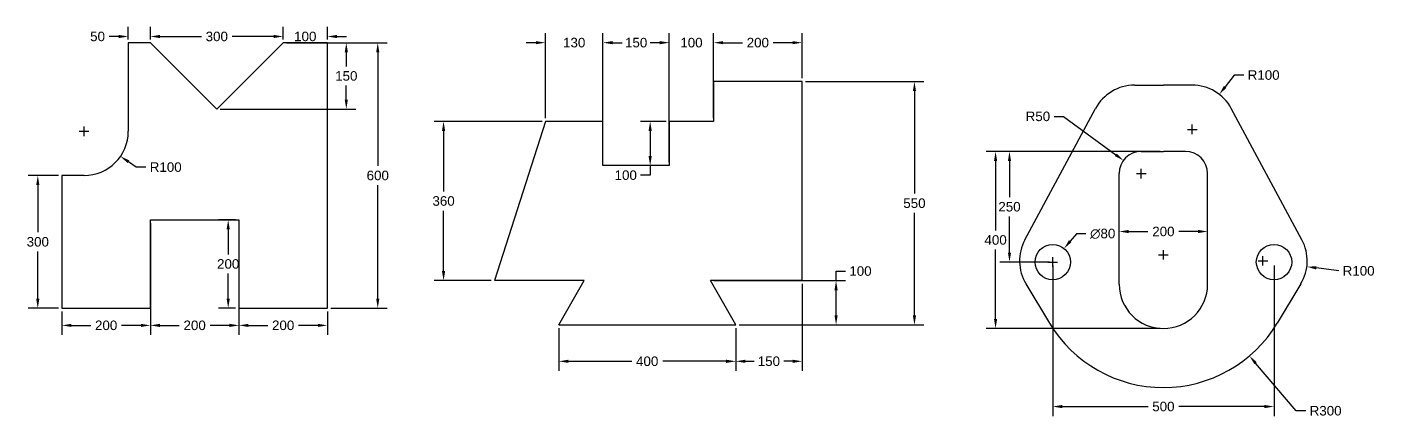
# Model space of a CAD drawing. Header units: millimetres. Extents: x -642 to 10240, y -4341 to 2988.
# Drawn here: x 2212 to 5257, y 1376 to 2258 of the extents above; entities that cross this region are included whole.
import ezdxf

# ---------------------------------------------------------------- set-up
doc = ezdxf.new("R2010")
doc.units = ezdxf.units.MM
doc.styles.get("Standard").update_dxf_attribs({"font": 'arial.ttf'})
doc.dimstyles.get("Standard").update_dxf_attribs({"dimscale": 120, "dimtxt": 0.18, "dimasz": 0.18, "dimexe": 0.18, "dimexo": 0.0625, "dimgap": 0.09, "dimtad": 0, "dimtih": 1, "dimtoh": 1, "dimdec": 0, "dimzin": 0, "dimdsep": 46, "dimtxsty": 'Standard', "dimcen": 0.09, "dimadec": 0, "dimazin": 0, "dimtfac": 1, "dimtdec": 0, "dimtofl": 0, "dimtmove": 0, "dimatfit": 3, "dimfxl": 1, "dimtolj": 1, "dimtzin": 0, "dimarcsym": 0})

# ---------------------------------------------------------------- blocks, each defined once
blk = doc.blocks.new('*D7')
at = {"color": 0, "lineweight": -2, "transparency": 16777216}
for p, q in [((2441.4, 2229.7), (2441.4, 2258.1)), ((2491.4, 2229.7), (2491.4, 2258.1)), ((2419.8, 2236.5), (2398.2, 2236.5)), ((2513, 2236.5), (2534.6, 2236.5))]:
    blk.add_line(p, q, dxfattribs=at)
at = {"color": 0, "transparency": 16777216}
for points in [[(2419.8, 2240.1), (2419.8, 2232.9), (2441.4, 2236.5)], [(2513, 2240.1), (2513, 2232.9), (2491.4, 2236.5)]]:
    blk.add_solid(points, dxfattribs=at)
at = {"layer": 'Defpoints', "color": 0, "transparency": 16777216}
for p in [(2441.4, 2236.5), (2441.4, 2222.2), (2491.4, 2222.2)]:
    blk.add_point(p, dxfattribs=at)
at = {"color": 0, "transparency": 16777216, "insert": (2372, 2236.5), "char_height": 21.6, "attachment_point": 5}
blk.add_mtext('\\A1;50', dxfattribs=at)
blk = doc.blocks.new('*D8')
at = {"color": 0, "lineweight": -2, "transparency": 16777216}
for p, q in [((2491.4, 2229.7), (2491.4, 2258.1)), ((2791.4, 2229.7), (2791.4, 2258.1)), ((2513, 2236.5), (2606.8, 2236.5)), ((2769.8, 2236.5), (2676, 2236.5))]:
    blk.add_line(p, q, dxfattribs=at)
at = {"color": 0, "transparency": 16777216}
for points in [[(2513, 2240.1), (2513, 2232.9), (2491.4, 2236.5)], [(2769.8, 2240.1), (2769.8, 2232.9), (2791.4, 2236.5)]]:
    blk.add_solid(points, dxfattribs=at)
at = {"layer": 'Defpoints', "color": 0, "transparency": 16777216}
for p in [(2791.4, 2236.5), (2491.4, 2222.2), (2791.4, 2222.2)]:
    blk.add_point(p, dxfattribs=at)
at = {"color": 0, "transparency": 16777216, "insert": (2641.4, 2236.5), "char_height": 21.6, "attachment_point": 5}
blk.add_mtext('\\A1;300', dxfattribs=at)
blk = doc.blocks.new('*D9')
at = {"color": 0, "lineweight": -2, "transparency": 16777216}
for p, q in [((2791.4, 2229.7), (2791.4, 2258.1)), ((2891.4, 2229.7), (2891.4, 2258.1)), ((2769.8, 2236.5), (2748.2, 2236.5)), ((2913, 2236.5), (2934.6, 2236.5))]:
    blk.add_line(p, q, dxfattribs=at)
at = {"color": 0, "transparency": 16777216}
for points in [[(2769.8, 2240.1), (2769.8, 2232.9), (2791.4, 2236.5)], [(2913, 2240.1), (2913, 2232.9), (2891.4, 2236.5)]]:
    blk.add_solid(points, dxfattribs=at)
at = {"layer": 'Defpoints', "color": 0, "transparency": 16777216}
for p in [(2791.4, 2236.5), (2791.4, 2222.2), (2891.4, 2222.2)]:
    blk.add_point(p, dxfattribs=at)
at = {"color": 0, "transparency": 16777216, "insert": (2841.4, 2236.5), "char_height": 21.6, "attachment_point": 5}
blk.add_mtext('\\A1;100', dxfattribs=at)
blk = doc.blocks.new('*D10')
at = {"color": 0, "lineweight": -2, "transparency": 16777216}
for p, q in [((2798.9, 2222.2), (2955.7, 2222.2)), ((2934.1, 2200.6), (2934.1, 2169)), ((2934.1, 2093.8), (2934.1, 2125.4)), ((2648.9, 2072.2), (2955.7, 2072.2))]:
    blk.add_line(p, q, dxfattribs=at)
at = {"color": 0, "transparency": 16777216}
for points in [[(2930.5, 2200.6), (2937.7, 2200.6), (2934.1, 2222.2)], [(2930.5, 2093.8), (2937.7, 2093.8), (2934.1, 2072.2)]]:
    blk.add_solid(points, dxfattribs=at)
at = {"layer": 'Defpoints', "color": 0, "transparency": 16777216}
for p in [(2791.4, 2222.2), (2934.1, 2222.2), (2641.4, 2072.2)]:
    blk.add_point(p, dxfattribs=at)
at = {"color": 0, "transparency": 16777216, "insert": (2934.1, 2147.2), "char_height": 21.6, "attachment_point": 5}
blk.add_mtext('\\A1;150', dxfattribs=at)
blk = doc.blocks.new('*D11')
at = {"color": 0, "lineweight": -2, "transparency": 16777216}
for p, q in [((2283.9, 1922.2), (2215.3, 1922.2)), ((2236.9, 1900.6), (2236.9, 1794)), ((2236.9, 1643.8), (2236.9, 1750.4)), ((2283.9, 1622.2), (2215.3, 1622.2))]:
    blk.add_line(p, q, dxfattribs=at)
at = {"color": 0, "transparency": 16777216}
for points in [[(2233.3, 1900.6), (2240.5, 1900.6), (2236.9, 1922.2)], [(2233.3, 1643.8), (2240.5, 1643.8), (2236.9, 1622.2)]]:
    blk.add_solid(points, dxfattribs=at)
at = {"layer": 'Defpoints', "color": 0, "transparency": 16777216}
for p in [(2291.4, 1922.2), (2236.9, 1622.2), (2291.4, 1622.2)]:
    blk.add_point(p, dxfattribs=at)
at = {"color": 0, "transparency": 16777216, "insert": (2236.9, 1772.2), "char_height": 21.6, "attachment_point": 5}
blk.add_mtext('\\A1;300', dxfattribs=at)
blk = doc.blocks.new('*D12')
at = {"color": 0, "lineweight": -2, "transparency": 16777216}
for p, q in [((2330.6, 2022.2), (2352.2, 2022.2)), ((2341.4, 2011.4), (2341.4, 2033)), ((2459.4, 1941.1), (2441.6, 1953.4)), ((2481, 1941.1), (2459.4, 1941.1))]:
    blk.add_line(p, q, dxfattribs=at)
at = {"color": 0, "transparency": 16777216}
blk.add_solid([(2443.7, 1956.3), (2439.6, 1950.4), (2423.8, 1965.6)], dxfattribs=at)
at = {"layer": 'Defpoints', "color": 0, "transparency": 16777216}
for p in [(2341.4, 2022.2), (2423.8, 1965.6)]:
    blk.add_point(p, dxfattribs=at)
at = {"color": 0, "transparency": 16777216, "insert": (2526, 1941.1), "char_height": 21.6, "attachment_point": 5}
blk.add_mtext('\\A1;R100', dxfattribs=at)
blk = doc.blocks.new('*D13')
at = {"color": 0, "lineweight": -2, "transparency": 16777216}
for p, q in [((2683.9, 1822.2), (2645.6, 1822.2)), ((2667.2, 1800.6), (2667.2, 1744)), ((2667.2, 1643.8), (2667.2, 1700.4)), ((2683.9, 1622.2), (2645.6, 1622.2))]:
    blk.add_line(p, q, dxfattribs=at)
at = {"color": 0, "transparency": 16777216}
for points in [[(2663.6, 1800.6), (2670.8, 1800.6), (2667.2, 1822.2)], [(2663.6, 1643.8), (2670.8, 1643.8), (2667.2, 1622.2)]]:
    blk.add_solid(points, dxfattribs=at)
at = {"layer": 'Defpoints', "color": 0, "transparency": 16777216}
for p in [(2691.4, 1822.2), (2667.2, 1622.2), (2691.4, 1622.2)]:
    blk.add_point(p, dxfattribs=at)
at = {"color": 0, "transparency": 16777216, "insert": (2667.2, 1722.2), "char_height": 21.6, "attachment_point": 5}
blk.add_mtext('\\A1;200', dxfattribs=at)
blk = doc.blocks.new('*D14')
at = {"color": 0, "lineweight": -2, "transparency": 16777216}
for p, q in [((2291.4, 1614.7), (2291.4, 1561.8)), ((2491.4, 1614.7), (2491.4, 1561.8)), ((2313, 1583.4), (2356.6, 1583.4)), ((2469.8, 1583.4), (2426.2, 1583.4))]:
    blk.add_line(p, q, dxfattribs=at)
at = {"color": 0, "transparency": 16777216}
for points in [[(2313, 1587), (2313, 1579.8), (2291.4, 1583.4)], [(2469.8, 1587), (2469.8, 1579.8), (2491.4, 1583.4)]]:
    blk.add_solid(points, dxfattribs=at)
at = {"layer": 'Defpoints', "color": 0, "transparency": 16777216}
for p in [(2291.4, 1622.2), (2491.4, 1622.2), (2491.4, 1583.4)]:
    blk.add_point(p, dxfattribs=at)
at = {"color": 0, "transparency": 16777216, "insert": (2391.4, 1583.4), "char_height": 21.6, "attachment_point": 5}
blk.add_mtext('\\A1;200', dxfattribs=at)
blk = doc.blocks.new('*D15')
at = {"color": 0, "lineweight": -2, "transparency": 16777216}
for p, q in [((2691.4, 1614.7), (2691.4, 1561.8)), ((2891.4, 1614.7), (2891.4, 1561.8)), ((2713, 1583.4), (2756.6, 1583.4)), ((2869.8, 1583.4), (2826.2, 1583.4))]:
    blk.add_line(p, q, dxfattribs=at)
at = {"color": 0, "transparency": 16777216}
for points in [[(2713, 1587), (2713, 1579.8), (2691.4, 1583.4)], [(2869.8, 1587), (2869.8, 1579.8), (2891.4, 1583.4)]]:
    blk.add_solid(points, dxfattribs=at)
at = {"layer": 'Defpoints', "color": 0, "transparency": 16777216}
for p in [(2691.4, 1622.2), (2891.4, 1622.2), (2891.4, 1583.4)]:
    blk.add_point(p, dxfattribs=at)
at = {"color": 0, "transparency": 16777216, "insert": (2791.4, 1583.4), "char_height": 21.6, "attachment_point": 5}
blk.add_mtext('\\A1;200', dxfattribs=at)
blk = doc.blocks.new('*D16')
at = {"color": 0, "lineweight": -2, "transparency": 16777216}
for p, q in [((2491.4, 1814.7), (2491.4, 1561.8)), ((2691.4, 1814.7), (2691.4, 1561.8)), ((2513, 1583.4), (2556.6, 1583.4)), ((2669.8, 1583.4), (2626.2, 1583.4))]:
    blk.add_line(p, q, dxfattribs=at)
at = {"color": 0, "transparency": 16777216}
for points in [[(2513, 1587), (2513, 1579.8), (2491.4, 1583.4)], [(2669.8, 1587), (2669.8, 1579.8), (2691.4, 1583.4)]]:
    blk.add_solid(points, dxfattribs=at)
at = {"layer": 'Defpoints', "color": 0, "transparency": 16777216}
for p in [(2491.4, 1822.2), (2691.4, 1822.2), (2691.4, 1583.4)]:
    blk.add_point(p, dxfattribs=at)
at = {"color": 0, "transparency": 16777216, "insert": (2591.4, 1583.4), "char_height": 21.6, "attachment_point": 5}
blk.add_mtext('\\A1;200', dxfattribs=at)
blk = doc.blocks.new('*D17')
at = {"color": 0, "lineweight": -2, "transparency": 16777216}
for p, q in [((2898.9, 2222.2), (3026.8, 2222.2)), ((3005.2, 2200.6), (3005.2, 1944)), ((3005.2, 1643.8), (3005.2, 1900.4)), ((2898.9, 1622.2), (3026.8, 1622.2))]:
    blk.add_line(p, q, dxfattribs=at)
at = {"color": 0, "transparency": 16777216}
for points in [[(3001.6, 2200.6), (3008.8, 2200.6), (3005.2, 2222.2)], [(3001.6, 1643.8), (3008.8, 1643.8), (3005.2, 1622.2)]]:
    blk.add_solid(points, dxfattribs=at)
at = {"layer": 'Defpoints', "color": 0, "transparency": 16777216}
for p in [(2891.4, 2222.2), (3005.2, 2222.2), (2891.4, 1622.2)]:
    blk.add_point(p, dxfattribs=at)
at = {"color": 0, "transparency": 16777216, "insert": (3005.2, 1922.2), "char_height": 21.6, "attachment_point": 5}
blk.add_mtext('\\A1;600', dxfattribs=at)
blk = doc.blocks.new('*D18')
at = {"color": 0, "lineweight": -2, "transparency": 16777216}
for p, q in [((4040.9, 1684.5), (4040.9, 1706.1)), ((4040.9, 1706.1), (4062.5, 1706.1)), ((3764.4, 1684.5), (4062.5, 1684.5)), ((4040.9, 1606.1), (4040.9, 1662.9)), ((3821.6, 1584.5), (4062.5, 1584.5))]:
    blk.add_line(p, q, dxfattribs=at)
at = {"color": 0, "transparency": 16777216}
for points in [[(4037.3, 1662.9), (4044.5, 1662.9), (4040.9, 1684.5)], [(4037.3, 1606.1), (4044.5, 1606.1), (4040.9, 1584.5)]]:
    blk.add_solid(points, dxfattribs=at)
at = {"layer": 'Defpoints', "color": 0, "transparency": 16777216}
for p in [(3756.9, 1684.5), (4040.9, 1684.5), (3814.1, 1584.5)]:
    blk.add_point(p, dxfattribs=at)
at = {"color": 0, "transparency": 16777216, "insert": (4096.1, 1706.1), "char_height": 21.6, "attachment_point": 5}
blk.add_mtext('\\A1;100', dxfattribs=at)
blk = doc.blocks.new('*D19')
at = {"color": 0, "lineweight": -2, "transparency": 16777216}
for p, q in [((3964.1, 1677), (3964.1, 1480.6)), ((3814.1, 1577), (3814.1, 1480.6)), ((3835.7, 1502.2), (3855.5, 1502.2)), ((3942.5, 1502.2), (3922.7, 1502.2))]:
    blk.add_line(p, q, dxfattribs=at)
at = {"color": 0, "transparency": 16777216}
for points in [[(3835.7, 1505.8), (3835.7, 1498.6), (3814.1, 1502.2)], [(3942.5, 1505.8), (3942.5, 1498.6), (3964.1, 1502.2)]]:
    blk.add_solid(points, dxfattribs=at)
at = {"layer": 'Defpoints', "color": 0, "transparency": 16777216}
for p in [(3964.1, 1684.5), (3814.1, 1584.5), (3964.1, 1502.2)]:
    blk.add_point(p, dxfattribs=at)
at = {"color": 0, "transparency": 16777216, "insert": (3889.1, 1502.2), "char_height": 21.6, "attachment_point": 5}
blk.add_mtext('\\A1;150', dxfattribs=at)
blk = doc.blocks.new('*D20')
at = {"color": 0, "lineweight": -2, "transparency": 16777216}
for p, q in [((3414.1, 1577), (3414.1, 1480.6)), ((3814.1, 1577), (3814.1, 1480.6)), ((3435.7, 1502.2), (3579.1, 1502.2)), ((3792.5, 1502.2), (3649.2, 1502.2))]:
    blk.add_line(p, q, dxfattribs=at)
at = {"color": 0, "transparency": 16777216}
for points in [[(3435.7, 1505.8), (3435.7, 1498.6), (3414.1, 1502.2)], [(3792.5, 1505.8), (3792.5, 1498.6), (3814.1, 1502.2)]]:
    blk.add_solid(points, dxfattribs=at)
at = {"layer": 'Defpoints', "color": 0, "transparency": 16777216}
for p in [(3414.1, 1584.5), (3814.1, 1584.5), (3814.1, 1502.2)]:
    blk.add_point(p, dxfattribs=at)
at = {"color": 0, "transparency": 16777216, "insert": (3614.1, 1502.2), "char_height": 21.6, "attachment_point": 5}
blk.add_mtext('\\A1;400', dxfattribs=at)
blk = doc.blocks.new('*D21')
at = {"color": 0, "lineweight": -2, "transparency": 16777216}
for p, q in [((4773.1, 1976.5), (4379.8, 1976.5)), ((4401.4, 1954.9), (4401.4, 1798.2)), ((4401.4, 1598), (4401.4, 1754.6)), ((4773.1, 1576.4), (4379.8, 1576.4))]:
    blk.add_line(p, q, dxfattribs=at)
at = {"color": 0, "transparency": 16777216}
for points in [[(4397.8, 1954.9), (4405, 1954.9), (4401.4, 1976.5)], [(4397.8, 1598), (4405, 1598), (4401.4, 1576.4)]]:
    blk.add_solid(points, dxfattribs=at)
at = {"layer": 'Defpoints', "color": 0, "transparency": 16777216}
for p in [(4780.6, 1976.5), (4401.4, 1576.4), (4780.6, 1576.4)]:
    blk.add_point(p, dxfattribs=at)
at = {"color": 0, "transparency": 16777216, "insert": (4401.4, 1776.4), "char_height": 21.6, "attachment_point": 5}
blk.add_mtext('\\A1;400', dxfattribs=at)
blk = doc.blocks.new('*D22')
at = {"color": 0, "lineweight": -2, "transparency": 16777216}
for p, q in [((4723.1, 1976.5), (4411.2, 1976.5)), ((4432.8, 1954.9), (4432.8, 1873.3)), ((4432.8, 1748.1), (4432.8, 1829.6)), ((4523.1, 1726.5), (4411.2, 1726.5))]:
    blk.add_line(p, q, dxfattribs=at)
at = {"color": 0, "transparency": 16777216}
for points in [[(4429.2, 1954.9), (4436.4, 1954.9), (4432.8, 1976.5)], [(4429.2, 1748.1), (4436.4, 1748.1), (4432.8, 1726.5)]]:
    blk.add_solid(points, dxfattribs=at)
at = {"layer": 'Defpoints', "color": 0, "transparency": 16777216}
for p in [(4432.8, 1976.5), (4730.6, 1976.5), (4530.6, 1726.5)]:
    blk.add_point(p, dxfattribs=at)
at = {"color": 0, "transparency": 16777216, "insert": (4432.8, 1851.5), "char_height": 21.6, "attachment_point": 5}
blk.add_mtext('\\A1;250', dxfattribs=at)
blk = doc.blocks.new('*D23')
at = {"color": 0, "lineweight": -2, "transparency": 16777216}
for p, q in [((4583.9, 1790.4), (4570.1, 1773.8)), ((4605.5, 1790.4), (4583.9, 1790.4)), ((4530.6, 1715.7), (4530.6, 1737.3)), ((4519.8, 1726.5), (4541.4, 1726.5))]:
    blk.add_line(p, q, dxfattribs=at)
at = {"color": 0, "transparency": 16777216}
blk.add_solid([(4567.3, 1776.1), (4572.8, 1771.5), (4556.2, 1757.2)], dxfattribs=at)
at = {"layer": 'Defpoints', "color": 0, "transparency": 16777216}
for p in [(4556.2, 1757.2), (4505, 1695.7)]:
    blk.add_point(p, dxfattribs=at)
at = {"color": 0, "transparency": 16777216, "insert": (4643.5, 1790.4), "char_height": 21.6, "attachment_point": 5}
blk.add_mtext('\\A1;∅80', dxfattribs=at)
blk = doc.blocks.new('*D24')
at = {"color": 0, "lineweight": -2, "transparency": 16777216}
for p, q in [((4680.6, 1803.1), (4680.6, 1817.2)), ((4880.6, 1803.1), (4880.6, 1817.2)), ((4702.2, 1795.6), (4745.8, 1795.6)), ((4859, 1795.6), (4815.4, 1795.6))]:
    blk.add_line(p, q, dxfattribs=at)
at = {"color": 0, "transparency": 16777216}
for points in [[(4702.2, 1799.2), (4702.2, 1792), (4680.6, 1795.6)], [(4859, 1799.2), (4859, 1792), (4880.6, 1795.6)]]:
    blk.add_solid(points, dxfattribs=at)
at = {"layer": 'Defpoints', "color": 0, "transparency": 16777216}
for p in [(4680.6, 1795.6), (4880.6, 1795.6), (4880.6, 1795.6)]:
    blk.add_point(p, dxfattribs=at)
at = {"color": 0, "transparency": 16777216, "insert": (4780.6, 1795.6), "char_height": 21.6, "attachment_point": 5}
blk.add_mtext('\\A1;200', dxfattribs=at)
blk = doc.blocks.new('*D25')
at = {"color": 0, "lineweight": -2, "transparency": 16777216}
for p, q in [((4530.6, 1719), (4530.6, 1378.3)), ((5030.6, 1719), (5030.6, 1378.3)), ((4552.2, 1399.9), (4746, 1399.9)), ((5009, 1399.9), (4815.3, 1399.9))]:
    blk.add_line(p, q, dxfattribs=at)
at = {"color": 0, "transparency": 16777216}
for points in [[(4552.2, 1403.5), (4552.2, 1396.3), (4530.6, 1399.9)], [(5009, 1403.5), (5009, 1396.3), (5030.6, 1399.9)]]:
    blk.add_solid(points, dxfattribs=at)
at = {"layer": 'Defpoints', "color": 0, "transparency": 16777216}
for p in [(4530.6, 1726.5), (5030.6, 1726.5), (5030.6, 1399.9)]:
    blk.add_point(p, dxfattribs=at)
at = {"color": 0, "transparency": 16777216, "insert": (4780.6, 1399.9), "char_height": 21.6, "attachment_point": 5}
blk.add_mtext('\\A1;500', dxfattribs=at)
blk = doc.blocks.new('*D26')
at = {"color": 0, "lineweight": -2, "transparency": 16777216}
for p, q in [((4769.8, 1742.9), (4791.4, 1742.9)), ((4780.6, 1732.1), (4780.6, 1753.7)), ((5080.6, 1390.3), (4989, 1498)), ((5102.2, 1390.3), (5080.6, 1390.3))]:
    blk.add_line(p, q, dxfattribs=at)
at = {"color": 0, "transparency": 16777216}
blk.add_solid([(4991.8, 1500.3), (4986.3, 1495.6), (4975, 1514.4)], dxfattribs=at)
at = {"layer": 'Defpoints', "color": 0, "transparency": 16777216}
for p in [(4780.6, 1742.9), (4975, 1514.4)]:
    blk.add_point(p, dxfattribs=at)
at = {"color": 0, "transparency": 16777216, "insert": (5147.2, 1390.3), "char_height": 21.6, "attachment_point": 5}
blk.add_mtext('\\A1;R300', dxfattribs=at)
blk = doc.blocks.new('*D27')
at = {"color": 0, "lineweight": -2, "transparency": 16777216}
for p, q in [((4940.6, 2149.2), (4920.2, 2122.7)), ((4962.2, 2149.2), (4940.6, 2149.2)), ((4835.1, 2026.5), (4856.7, 2026.5)), ((4845.9, 2015.7), (4845.9, 2037.3))]:
    blk.add_line(p, q, dxfattribs=at)
at = {"color": 0, "transparency": 16777216}
blk.add_solid([(4917.3, 2124.9), (4923, 2120.5), (4907, 2105.6)], dxfattribs=at)
at = {"layer": 'Defpoints', "color": 0, "transparency": 16777216}
for p in [(4907, 2105.6), (4845.9, 2026.5)]:
    blk.add_point(p, dxfattribs=at)
at = {"color": 0, "transparency": 16777216, "insert": (5007.2, 2149.2), "char_height": 21.6, "attachment_point": 5}
blk.add_mtext('\\A1;R100', dxfattribs=at)
blk = doc.blocks.new('*D28')
at = {"color": 0, "lineweight": -2, "transparency": 16777216}
for p, q in [((5005.6, 1718.4), (5005.6, 1740)), ((4994.8, 1729.2), (5016.4, 1729.2)), ((5176.8, 1706.6), (5126.2, 1713.3))]:
    blk.add_line(p, q, dxfattribs=at)
at = {"color": 0, "transparency": 16777216}
blk.add_solid([(5126.7, 1716.9), (5125.7, 1709.7), (5104.8, 1716.1)], dxfattribs=at)
at = {"layer": 'Defpoints', "color": 0, "transparency": 16777216}
for p in [(5005.6, 1729.2), (5104.8, 1716.1)]:
    blk.add_point(p, dxfattribs=at)
at = {"color": 0, "transparency": 16777216, "insert": (5221.8, 1706.6), "char_height": 21.6, "attachment_point": 5}
blk.add_mtext('\\A1;R100', dxfattribs=at)
blk = doc.blocks.new('*D29')
at = {"color": 0, "lineweight": -2, "transparency": 16777216}
for p, q in [((4533.6, 2055.8), (4555.2, 2055.8)), ((4555.2, 2055.8), (4673, 1968.9)), ((4719.8, 1926.5), (4741.4, 1926.5)), ((4730.6, 1915.7), (4730.6, 1937.3))]:
    blk.add_line(p, q, dxfattribs=at)
at = {"color": 0, "transparency": 16777216}
blk.add_solid([(4675.1, 1971.8), (4670.9, 1966.1), (4690.4, 1956.1)], dxfattribs=at)
at = {"layer": 'Defpoints', "color": 0, "transparency": 16777216}
for p in [(4690.4, 1956.1), (4730.6, 1926.5)]:
    blk.add_point(p, dxfattribs=at)
at = {"color": 0, "transparency": 16777216, "insert": (4497, 2055.8), "char_height": 21.6, "attachment_point": 5}
blk.add_mtext('\\A1;R50', dxfattribs=at)
blk = doc.blocks.new('*D36')
at = {"color": 0, "lineweight": -2, "transparency": 16777216}
for p, q in [((3376.6, 2044.5), (3132.3, 2044.5)), ((3153.9, 2022.9), (3153.9, 1886.4)), ((3153.9, 1706.1), (3153.9, 1842.7)), ((3261.4, 1684.5), (3132.3, 1684.5))]:
    blk.add_line(p, q, dxfattribs=at)
at = {"color": 0, "transparency": 16777216}
for points in [[(3150.3, 2022.9), (3157.5, 2022.9), (3153.9, 2044.5)], [(3150.3, 1706.1), (3157.5, 1706.1), (3153.9, 1684.5)]]:
    blk.add_solid(points, dxfattribs=at)
at = {"layer": 'Defpoints', "color": 0, "transparency": 16777216}
for p in [(3384.1, 2044.5), (3153.9, 1684.5), (3268.9, 1684.5)]:
    blk.add_point(p, dxfattribs=at)
at = {"color": 0, "transparency": 16777216, "insert": (3153.9, 1864.5), "char_height": 21.6, "attachment_point": 5}
blk.add_mtext('\\A1;360', dxfattribs=at)
blk = doc.blocks.new('*D37')
at = {"color": 0, "lineweight": -2, "transparency": 16777216}
for p, q in [((3764.1, 2142), (3764.1, 2244.1)), ((3785.7, 2222.5), (3829.3, 2222.5)), ((3942.5, 2222.5), (3898.9, 2222.5)), ((3964.1, 2142), (3964.1, 2244.1))]:
    blk.add_line(p, q, dxfattribs=at)
at = {"color": 0, "transparency": 16777216}
for points in [[(3785.7, 2226.1), (3785.7, 2218.9), (3764.1, 2222.5)], [(3942.5, 2226.1), (3942.5, 2218.9), (3964.1, 2222.5)]]:
    blk.add_solid(points, dxfattribs=at)
at = {"layer": 'Defpoints', "color": 0, "transparency": 16777216}
for p in [(3764.1, 2222.5), (3764.1, 2134.5), (3964.1, 2134.5)]:
    blk.add_point(p, dxfattribs=at)
at = {"color": 0, "transparency": 16777216, "insert": (3864.1, 2222.5), "char_height": 21.6, "attachment_point": 5}
blk.add_mtext('\\A1;200', dxfattribs=at)
blk = doc.blocks.new('*D38')
at = {"color": 0, "lineweight": -2, "transparency": 16777216}
for p, q in [((3642.5, 2222.5), (3620.9, 2222.5)), ((3664.1, 2052), (3664.1, 2244.1)), ((3764.1, 2052), (3764.1, 2244.1)), ((3785.7, 2222.5), (3807.3, 2222.5))]:
    blk.add_line(p, q, dxfattribs=at)
at = {"color": 0, "transparency": 16777216}
for points in [[(3642.5, 2226.1), (3642.5, 2218.9), (3664.1, 2222.5)], [(3785.7, 2226.1), (3785.7, 2218.9), (3764.1, 2222.5)]]:
    blk.add_solid(points, dxfattribs=at)
at = {"layer": 'Defpoints', "color": 0, "transparency": 16777216}
for p in [(3664.1, 2222.5), (3664.1, 2044.5), (3764.1, 2044.5)]:
    blk.add_point(p, dxfattribs=at)
at = {"color": 0, "transparency": 16777216, "insert": (3714.1, 2222.5), "char_height": 21.6, "attachment_point": 5}
blk.add_mtext('\\A1;100', dxfattribs=at)
blk = doc.blocks.new('*D39')
at = {"color": 0, "lineweight": -2, "transparency": 16777216}
for p, q in [((3514.1, 1952), (3514.1, 2244.1)), ((3535.7, 2222.5), (3555.5, 2222.5)), ((3642.5, 2222.5), (3622.7, 2222.5)), ((3664.1, 1952), (3664.1, 2244.1))]:
    blk.add_line(p, q, dxfattribs=at)
at = {"color": 0, "transparency": 16777216}
for points in [[(3535.7, 2226.1), (3535.7, 2218.9), (3514.1, 2222.5)], [(3642.5, 2226.1), (3642.5, 2218.9), (3664.1, 2222.5)]]:
    blk.add_solid(points, dxfattribs=at)
at = {"layer": 'Defpoints', "color": 0, "transparency": 16777216}
for p in [(3514.1, 2222.5), (3514.1, 1944.5), (3664.1, 1944.5)]:
    blk.add_point(p, dxfattribs=at)
at = {"color": 0, "transparency": 16777216, "insert": (3589.1, 2222.5), "char_height": 21.6, "attachment_point": 5}
blk.add_mtext('\\A1;150', dxfattribs=at)
blk = doc.blocks.new('*D40')
at = {"color": 0, "lineweight": -2, "transparency": 16777216}
for p, q in [((3362.5, 2222.5), (3340.9, 2222.5)), ((3384.1, 2052), (3384.1, 2244.1)), ((3514.1, 2052), (3514.1, 2244.1)), ((3535.7, 2222.5), (3557.3, 2222.5))]:
    blk.add_line(p, q, dxfattribs=at)
at = {"color": 0, "transparency": 16777216}
for points in [[(3362.5, 2226.1), (3362.5, 2218.9), (3384.1, 2222.5)], [(3535.7, 2226.1), (3535.7, 2218.9), (3514.1, 2222.5)]]:
    blk.add_solid(points, dxfattribs=at)
at = {"layer": 'Defpoints', "color": 0, "transparency": 16777216}
for p in [(3384.1, 2222.5), (3384.1, 2044.5), (3514.1, 2044.5)]:
    blk.add_point(p, dxfattribs=at)
at = {"color": 0, "transparency": 16777216, "insert": (3449.1, 2222.5), "char_height": 21.6, "attachment_point": 5}
blk.add_mtext('\\A1;130', dxfattribs=at)
blk = doc.blocks.new('*D41')
at = {"color": 0, "lineweight": -2, "transparency": 16777216}
for p, q in [((3656.6, 2044.5), (3599.2, 2044.5)), ((3620.8, 2022.9), (3620.8, 1966.1)), ((3656.6, 1944.5), (3599.2, 1944.5)), ((3620.8, 1922.9), (3599.2, 1922.9)), ((3620.8, 1944.5), (3620.8, 1922.9))]:
    blk.add_line(p, q, dxfattribs=at)
at = {"color": 0, "transparency": 16777216}
for points in [[(3617.2, 2022.9), (3624.4, 2022.9), (3620.8, 2044.5)], [(3617.2, 1966.1), (3624.4, 1966.1), (3620.8, 1944.5)]]:
    blk.add_solid(points, dxfattribs=at)
at = {"layer": 'Defpoints', "color": 0, "transparency": 16777216}
for p in [(3664.1, 2044.5), (3620.8, 1944.5), (3664.1, 1944.5)]:
    blk.add_point(p, dxfattribs=at)
at = {"color": 0, "transparency": 16777216, "insert": (3565.6, 1922.9), "char_height": 21.6, "attachment_point": 5}
blk.add_mtext('\\A1;100', dxfattribs=at)
blk = doc.blocks.new('*D42')
at = {"color": 0, "lineweight": -2, "transparency": 16777216}
for p, q in [((3971.6, 2134.5), (4239.6, 2134.5)), ((4218, 2112.9), (4218, 1881.4)), ((4218, 1606.1), (4218, 1837.7)), ((3821.6, 1584.5), (4239.6, 1584.5))]:
    blk.add_line(p, q, dxfattribs=at)
at = {"color": 0, "transparency": 16777216}
for points in [[(4214.4, 2112.9), (4221.6, 2112.9), (4218, 2134.5)], [(4214.4, 1606.1), (4221.6, 1606.1), (4218, 1584.5)]]:
    blk.add_solid(points, dxfattribs=at)
at = {"layer": 'Defpoints', "color": 0, "transparency": 16777216}
for p in [(3964.1, 2134.5), (3814.1, 1584.5), (4218, 1584.5)]:
    blk.add_point(p, dxfattribs=at)
at = {"color": 0, "transparency": 16777216, "insert": (4218, 1859.5), "char_height": 21.6, "attachment_point": 5}
blk.add_mtext('\\A1;550', dxfattribs=at)

msp = doc.modelspace()

# ---------------------------------------------------------------- linework, layer by layer
for p, q in [((2491.4, 2222.2), (2441.4, 2222.2)), ((2441.4, 2222.2), (2441.4, 2022.2)), ((2491.4, 2222.2), (2641.4, 2072.2)), ((2641.4, 2072.2), (2791.4, 2222.2)), ((2891.4, 2222.2), (2791.4, 2222.2)), ((2891.4, 2072.2), (2891.4, 2222.2)), ((3964.1, 2134.5), (3764.1, 2134.5)), ((3764.1, 2134.5), (3764.1, 2044.5)), ((3964.1, 1684.5), (3964.1, 2134.5)), ((4715.4, 2126.5), (4780.6, 2126.5)), ((4845.9, 2126.5), (4780.6, 2126.5)), ((2891.4, 1622.2), (2891.4, 2072.2)), ((4467.5, 1776.5), (4627.3, 2073.8)), ((5093.7, 1776.5), (4933.9, 2073.8)), ((3384.1, 2044.5), (3268.9, 1684.5)), ((3514.1, 2044.5), (3384.1, 2044.5)), ((3514.1, 1944.5), (3514.1, 2044.5)), ((3764.1, 2044.5), (3664.1, 2044.5)), ((3664.1, 2044.5), (3664.1, 1944.5)), ((4730.6, 1976.5), (4780.6, 1976.5)), ((4830.6, 1976.5), (4780.6, 1976.5)), ((2291.4, 1922.2), (2291.4, 1622.2)), ((2341.4, 1922.2), (2291.4, 1922.2)), ((3664.1, 1944.5), (3514.1, 1944.5)), ((4680.6, 1676.4), (4680.6, 1926.5)), ((4880.6, 1676.4), (4880.6, 1926.5)), ((2491.4, 1622.2), (2491.4, 1822.2)), ((2491.4, 1822.2), (2691.4, 1822.2)), ((2691.4, 1822.2), (2691.4, 1622.2)), ((3471.3, 1684.5), (3268.9, 1684.5)), ((3414.1, 1584.5), (3471.3, 1684.5)), ((3964.1, 1684.5), (3756.9, 1684.5)), ((3814.1, 1584.5), (3756.9, 1684.5)), ((4469.9, 1677.7), (4523.4, 1588.5)), ((5091.4, 1677.7), (5037.9, 1588.5)), ((2291.4, 1622.2), (2491.4, 1622.2)), ((2691.4, 1622.2), (2891.4, 1622.2)), ((3414.1, 1584.5), (3814.1, 1584.5)), ((4530.6, 1576.5), (4531.3, 1576.1)), ((5030.6, 1576.5), (5030, 1576.1))]:
    msp.add_line(p, q)
for centre in [(4530.6, 1726.5), (5030.6, 1726.5)]:
    msp.add_circle(centre, 40)
for centre, radius, start, end in [((4715.4, 2026.5), 100, 90, 151.742), ((4845.9, 2026.5), 100, 28.258, 90), ((2341.4, 2022.2), 100, 270, 0), ((4730.6, 1926.5), 50, 90, 180), ((4830.6, 1926.5), 50, 0, 90), ((4555.6, 1729.2), 100, 151.742, 210.9638), ((5005.6, 1729.2), 100, 329.0362, 28.258), ((4780.6, 1676.4), 100, 180, 0), ((4780.6, 1742.9), 300, 210.9638, 329.0362)]:
    msp.add_arc(centre, radius, start, end)

# ---------------------------------------------------------------- dimensions: what is measured, and where the dimension line sits
for base, p1, p2, picture, middle in [((2441.4, 2236.5), (2491.4, 2222.2), (2441.4, 2222.2), '*D7', (2372, 2236.5)), ((2791.4, 2236.5), (2491.4, 2222.2), (2791.4, 2222.2), '*D8', (2641.4, 2236.5)), ((2791.4, 2236.5), (2891.4, 2222.2), (2791.4, 2222.2), '*D9', (2841.4, 2236.5)), ((3384.1, 2222.5), (3514.1, 2044.5), (3384.1, 2044.5), '*D40', (3449.1, 2222.5)), ((3514.1, 2222.5), (3664.1, 1944.5), (3514.1, 1944.5), '*D39', (3589.1, 2222.5)), ((3664.1, 2222.5), (3764.1, 2044.5), (3664.1, 2044.5), '*D38', (3714.1, 2222.5)), ((3764.1, 2222.5), (3964.1, 2134.5), (3764.1, 2134.5), '*D37', (3864.1, 2222.5)), ((2691.4, 1583.4), (2491.4, 1822.2), (2691.4, 1822.2), '*D16', (2591.4, 1583.4)), ((5030.6, 1399.9), (4530.6, 1726.5), (5030.6, 1726.5), '*D25', (4780.6, 1399.9)), ((3964.1, 1502.2), (3814.1, 1584.5), (3964.1, 1684.5), '*D19', (3889.1, 1502.2)), ((2491.4, 1583.4), (2291.4, 1622.2), (2491.4, 1622.2), '*D14', (2391.4, 1583.4)), ((2891.4, 1583.4), (2691.4, 1622.2), (2891.4, 1622.2), '*D15', (2791.4, 1583.4)), ((3814.1, 1502.2), (3414.1, 1584.5), (3814.1, 1584.5), '*D20', (3614.1, 1502.2))]:
    dim = msp.add_linear_dim(base=base, p1=p1, p2=p2, dimstyle='Standard')
    dim.commit()
    dim.dimension.update_dxf_attribs({"geometry": picture, "text_midpoint": middle})
for base, p1, p2, angle, picture, middle in [((2934.1, 2222.2), (2641.4, 2072.2), (2791.4, 2222.2), 90, '*D10', (2934.1, 2147.2)), ((3005.2, 2222.2), (2891.4, 1622.2), (2891.4, 2222.2), 90, '*D17', (3005.2, 1922.2)), ((4218, 1584.5), (3964.1, 2134.5), (3814.1, 1584.5), 90, '*D42', (4218, 1859.5)), ((3153.9, 1684.5), (3384.1, 2044.5), (3268.9, 1684.5), 90, '*D36', (3153.9, 1864.5)), ((3620.8, 1944.5), (3664.1, 2044.5), (3664.1, 1944.5), 90, '*D41', (3565.6, 1922.9)), ((4401.4, 1576.4), (4780.6, 1976.5), (4780.6, 1576.4), 90, '*D21', (4401.4, 1776.4)), ((4432.8, 1976.5), (4530.6, 1726.5), (4730.6, 1976.5), 90, '*D22', (4432.8, 1851.5)), ((2236.9, 1622.2), (2291.4, 1922.2), (2291.4, 1622.2), 90, '*D11', (2236.9, 1772.2)), ((2667.2, 1622.2), (2691.4, 1822.2), (2691.4, 1622.2), 90, '*D13', (2667.2, 1722.2)), ((4880.6, 1795.6), (4680.6, 1795.6), (4880.6, 1795.6), 180, '*D24', (4780.6, 1795.6)), ((4040.9, 1684.5), (3814.1, 1584.5), (3756.9, 1684.5), 90, '*D18', (4096.1, 1706.1))]:
    dim = msp.add_linear_dim(base=base, p1=p1, p2=p2, angle=angle, dimstyle='Standard')
    dim.commit()
    dim.dimension.update_dxf_attribs({"geometry": picture, "text_midpoint": middle})
for center, mpoint, picture, middle in [((4845.9, 2026.5), (4907, 2105.6), '*D27', (5007.2, 2149.2)), ((4730.6, 1926.5), (4690.4, 1956.1), '*D29', (4497, 2055.8)), ((4780.6, 1742.9), (4975, 1514.4), '*D26', (5147.2, 1390.3)), ((5005.6, 1729.2), (5104.8, 1716.1), '*D28', (5176.8, 1706.6))]:
    dim = msp.add_radius_dim(center=center, mpoint=mpoint, dimstyle='Standard')
    dim.commit()
    dim.dimension.update_dxf_attribs({"geometry": picture, "text_midpoint": middle, "dimtype": 164})
dim = msp.add_radius_dim(center=(2341.4, 2022.2), mpoint=(2423.8, 1965.6), dimstyle='Standard')
dim.commit()
dim.dimension.update_dxf_attribs({"geometry": '*D12', "text_midpoint": (2526, 1941.1)})
dim = msp.add_diameter_dim_2p(p1=(4505, 1695.7), p2=(4556.2, 1757.2), dimstyle='Standard')
dim.commit()
dim.dimension.update_dxf_attribs({"geometry": '*D23', "text_midpoint": (4643.5, 1790.4), "dimtype": 163})

doc.saveas('drawing.dxf')
